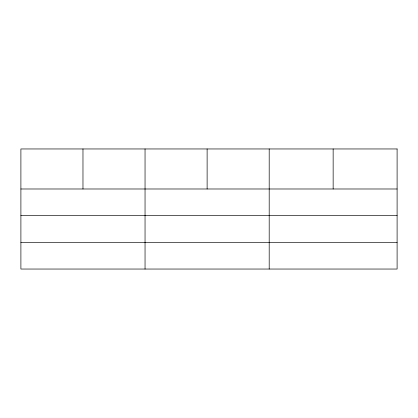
<?xml version="1.0" encoding="UTF-8"?>
<svg xmlns="http://www.w3.org/2000/svg" width="418" height="418" viewBox="0 0 418 418"><rect width="100%" height="100%" fill="white"/><g stroke="black" fill="none" stroke-linecap="round" stroke-linejoin="round"><path stroke-width="0.63" d="M20.9 188.988L397.1 188.988M20.9 215.406L397.1 215.406M20.9 242.623L397.1 242.623M333.146 148.96L333.146 188.988M269.192 148.96L269.192 269.04M207.119 148.96L207.119 188.988M145.046 148.96L145.046 269.04M82.973 148.96L82.973 188.988M397.1 148.96L20.9 148.96L20.9 269.04L397.1 269.04L397.1 148.96"/></g></svg>
